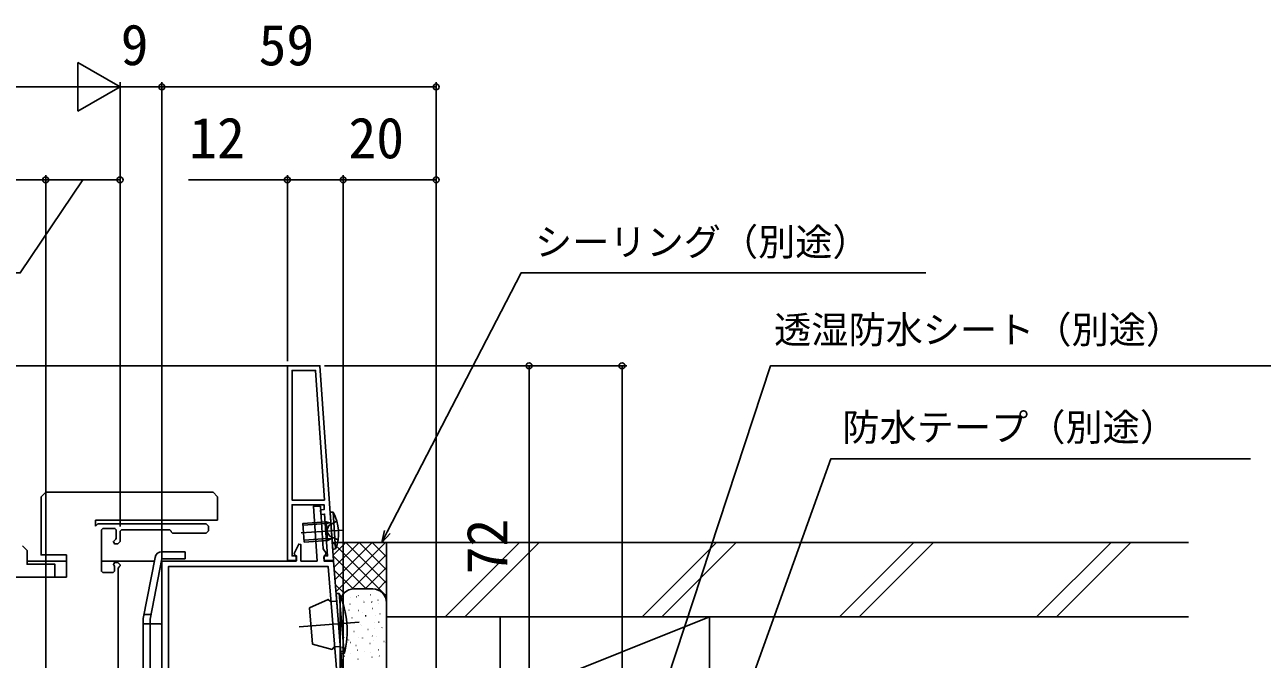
# Model space of a CAD drawing. Units: millimetres, scale not verified. Extents: x -525 to 525, y -783 to 779.
# Drawn here: x 124.6 to 390.9, y 232 to 368.5 of the extents above; entities that cross this region are included whole.
import ezdxf
from ezdxf.enums import TextEntityAlignment as Align

# ---------------------------------------------------------------- set-up
doc = ezdxf.new("R2010")
doc.units = ezdxf.units.MM
doc.header["$LTSCALE"] = 4
for name, color, linetype in [('0-2_YKK_11', 7, 'Continuous'), ('0-3_YKK_11E', 7, 'Continuous'), ('0-4_YKK_12', 2, 'Continuous'), ('0-5_YKK_13', 4, 'Continuous'), ('0-7_YKK_D', 6, 'Continuous'), ('0-9_YSS_K', 3, 'Continuous')]:
    doc.layers.add(name, color=color, linetype=linetype)
doc.styles.add('ＭＳ ゴシック', font='')
doc.styles.get('ＭＳ ゴシック').set_extended_font_data('MS Gothic')

msp = doc.modelspace()

# ---------------------------------------------------------------- linework, layer by layer
at = {"layer": '0-2_YKK_11'}
for points in [[(191.04, 253.2), (188.118, 295.1), (181.118, 295.1), (181.118, 253.2), (183.118, 253.2), (183.118, 254.2), (182.118, 254.2), (182.118, 265.2), (189, 265.2), (189.07, 264.198), (188.272, 264.142), (188.342, 263.144), (189.14, 263.2), (189.767, 254.2), (189.018, 254.2), (189.018, 253.2)], [(189.131, 266.2), (187.186, 294.1), (182.118, 294.1), (182.118, 266.2)], [(155.518, 195.8), (155.518, 251.9), (189.911, 251.9), (191.898, 227.3), (177.918, 227.3), (177.918, 195.8), (170.918, 195.8), (170.618, 196.1), (162.618, 196.1), (162.318, 195.8)]]:
    msp.add_lwpolyline(points, close=True, dxfattribs=at)
msp.add_lwpolyline([(154.118, 196.6), (154.118, 253.1), (183.018, 253.1), (183.018, 254.008), (182.768, 254.304), (182.55, 254.734), (183.556, 256.747), (184.018, 256.637), (184.018, 253.1), (187.515, 253.1), (186.715, 264.9), (188.218, 264.9), (188.842, 255.698), (189.467, 254.767), (189.238, 254.301), (188.959, 253.981), (189.018, 253.1), (191.018, 253.1), (193.118, 227.1), (200.863, 227.1), (212.292, 225.085)], dxfattribs=at)
at = {"layer": '0-3_YKK_11E'}
for p, q in [((139.818, 260.6), (140.318, 261.1)), ((140.318, 261.1), (163.618, 261.1)), ((144.718, 205.9), (144.718, 251.534))]:
    msp.add_line(p, q, dxfattribs=at)
msp.add_lwpolyline([(163.618, 261.1), (164.118, 260.6), (164.118, 259.6), (163.618, 259.1), (156.418, 259.1), (156.118, 259.4), (156.118, 259.5), (155.818, 259.8), (145.418, 259.8), (145.118, 259.5), (145.118, 257.3), (144.618, 256.8), (143.918, 256.8), (143.706, 257.312), (144.23, 257.836), (144.318, 258.049), (144.318, 259.8), (144.018, 260.1), (141.418, 260.1), (141.118, 259.8), (141.118, 250.9), (141.418, 250.6), (143.618, 250.6), (143.918, 250.9), (143.918, 251.951), (143.83, 252.164), (143.706, 252.288), (143.918, 252.8), (144.618, 252.8), (145.118, 252.3), (145.118, 252.1), (144.918, 251.817), (144.718, 251.534), (144.718, 249.6)], dxfattribs=at)
at = {"layer": '0-4_YKK_12'}
for p, q in [((181.618, 295.1), (1.559, 295.1)), ((133.618, 253.1), (125.116, 253.1)), ((152.495, 253.1), (141.118, 253.1)), ((154.618, 253.1), (154.022, 253.1))]:
    msp.add_line(p, q, dxfattribs=at)
at = {"layer": '0-5_YKK_13'}
for p, q in [((128.118, 266.9), (129.118, 267.9)), ((128.118, 266.9), (128.118, 259.1)), ((165.118, 267.9), (129.118, 267.9)), ((165.118, 267.9), (166.118, 266.9)), ((166.118, 263.4), (166.118, 266.9)), ((190.872, 255.61), (190.315, 263.59)), ((190.315, 263.59), (190.96, 263.579)), ((139.818, 261.9), (139.818, 260.6)), ((166.118, 261.9), (139.818, 261.9)), ((166.118, 263.4), (166.118, 261.9)), ((189.483, 261.148), (184.495, 260.8)), ((189.457, 261.526), (190.207, 261.319)), ((189.457, 261.526), (189.735, 257.535)), ((189.483, 261.148), (190.3, 261.316)), ((191.739, 261.685), (190.072, 260.711)), ((190.96, 263.579), (191.509, 255.71)), ((193.013, 259.769), (184.096, 259.147)), ((190.072, 260.711), (189.545, 259.527)), ((190.231, 258.427), (189.545, 259.527)), ((192.017, 257.694), (190.231, 258.427)), ((189.709, 257.913), (184.721, 257.566)), ((184.747, 257.187), (189.735, 257.535)), ((189.709, 257.913), (190.541, 257.86)), ((189.735, 257.535), (190.449, 257.844)), ((190.872, 255.61), (191.509, 255.71)), ((133.618, 254.4), (133.618, 249.6)), ((152.645, 253.883), (150.118, 240.743)), ((154.118, 255.1), (159.118, 255.1)), ((154.118, 253.6), (159.118, 253.6)), ((159.118, 255.1), (159.118, 253.6)), ((1.559, 249.6), (133.618, 249.6)), ((192.297, 246.136), (191.585, 246.079)), ((192.632, 233.121), (191.585, 246.079)), ((192.297, 246.136), (193.344, 233.179)), ((185.913, 243.02), (186.542, 235.23)), ((150.118, 240.743), (150.118, 200.6)), ((150.283, 241.6), (151.811, 241.6)), ((196.58, 239.961), (183.69, 238.92)), ((153.618, 239.6), (150.118, 239.6)), ((154.118, 239.1), (154.118, 202.1)), ((192.632, 233.121), (192.503, 234.716)), ((192.632, 233.121), (193.344, 233.179))]:
    msp.add_line(p, q, dxfattribs=at)
for points in [[(184.747, 257.187), (184.469, 261.178), (189.457, 261.526)], [(133.618, 254.4), (128.118, 254.4), (128.118, 259.1)], [(131.116, 249.6), (131.116, 252.398), (125.116, 252.398), (125.116, 255.398), (124.116, 256.398)], [(154.118, 253.6), (151.618, 240.6), (151.618, 200.6)], [(191.714, 244.484), (190.418, 244.379), (189.88, 244.838), (185.913, 243.02)], [(192.503, 234.716), (191.207, 234.611), (190.749, 234.073), (186.542, 235.23)]]:
    msp.add_lwpolyline(points, dxfattribs=at)
for centre, radius, start, end in [((190.26, 261.511), 0.2, 254.56687, 3.98872), ((182.613, 259.044), 9.5, 339.461, 28.51645), ((190.528, 257.661), 0.2, 3.98872, 113.41058), ((154.118, 253.6), 1.5, 90, 169.11447), ((173.968, 238.135), 20, 345.65214, 23.58329), ((153.618, 239.1), 0.5, 0, 90)]:
    msp.add_arc(centre, radius, start, end, dxfattribs=at)
at = {"layer": '0-7_YKK_D'}
for p, q in [((145.118, 355.1), (136.025, 360.35)), ((136.025, 360.35), (136.025, 349.85)), ((-130.5, 355.1), (134.618, 355.1)), ((145.118, 355.1), (126.932, 355.1)), ((145.118, 355.1), (136.025, 349.85)), ((145.118, 260.5), (145.118, 356.1)), ((145.118, 260.5), (145.118, 356.1)), ((145.118, 355.1), (154.118, 355.1)), ((154.118, 253.6), (154.118, 356.1)), ((154.118, 253.6), (154.118, 356.1)), ((154.118, 355.1), (213.118, 355.1)), ((213.118, 225.1), (213.118, 356.1)), ((129.118, 167.3), (129.118, 336.1)), ((129.118, 167.3), (129.118, 336.1)), ((145.118, 260.5), (145.118, 336.1)), ((181.118, 296.1), (181.118, 336.1)), ((193.118, 228.1), (193.118, 336.1)), ((193.118, 228.1), (193.118, 336.1)), ((213.118, 225.1), (213.118, 336.1)), ((-47.096, 335.1), (129.118, 335.1)), ((129.118, 335.1), (145.118, 335.1)), ((193.118, 335.1), (213.118, 335.1)), ((189.118, 295.1), (234.118, 295.1)), ((189.118, 295.1), (254.118, 295.1)), ((233.118, 295.1), (233.118, 223.1)), ((253.118, 141.1), (253.118, 295.1))]:
    msp.add_line(p, q, dxfattribs=at)
for points in [[(137.118, 335.1), (123.636, 315.1), (104.977, 315.1)], [(193.118, 335.1), (181.118, 335.1), (159.841, 335.1)], [(201.454, 257.1), (202.623, 259.366), (231.387, 315.1), (318.483, 315.1)], [(262.068, 225.1), (262.864, 227.522), (285.068, 295.1), (394.692, 295.1)], [(279.718, 224.1), (280.581, 226.499), (298.064, 275.1), (388.341, 275.1)], [(203.23, 259.053), (201.454, 257.1), (202.016, 259.679)]]:
    msp.add_lwpolyline(points, dxfattribs=at)
for centre in [(154.118, 355.1), (154.118, 355.1), (213.118, 355.1), (129.118, 335.1), (129.118, 335.1), (145.118, 335.1), (181.118, 335.1), (193.118, 335.1), (193.118, 335.1), (213.118, 335.1), (233.118, 295.1), (253.118, 295.1)]:
    msp.add_circle(centre, 0.637, dxfattribs=at)
at = {"layer": '0-9_YSS_K'}
for p, q in [((190.749, 256.956), (190.893, 257.1)), ((202.47, 245.522), (190.893, 257.1)), ((190.991, 254.369), (193.722, 257.1)), ((191.202, 251.752), (196.55, 257.1)), ((191.344, 249.066), (199.378, 257.1)), ((191.555, 246.449), (202.207, 257.1)), ((202.47, 248.351), (193.722, 257.1)), ((202.47, 251.179), (196.55, 257.1)), ((202.471, 254.008), (199.378, 257.1)), ((202.471, 256.836), (202.207, 257.1)), ((374.996, 257.1), (202.47, 257.1)), ((202.47, 244.1), (202.471, 257.1)), ((215.037, 241.1), (231.037, 257.1)), ((235.28, 257.1), (219.28, 241.1)), ((257.463, 241.1), (273.463, 257.1)), ((261.706, 241.1), (277.706, 257.1)), ((299.893, 241.1), (315.893, 257.1)), ((304.136, 241.1), (320.136, 257.1)), ((342.323, 241.1), (358.323, 257.1)), ((346.566, 241.1), (362.566, 257.1)), ((198.065, 247.1), (191.008, 254.157)), ((194.998, 247.063), (202.471, 254.535)), ((195.245, 247.092), (191.256, 251.08)), ((197.864, 247.1), (202.47, 251.707)), ((193.318, 246.19), (191.423, 248.084)), ((200.507, 246.915), (202.47, 248.878)), ((192.981, 244.984), (193.03, 244.991)), ((193.318, 246.19), (193.3, 246.207)), ((194.163, 246.784), (194.213, 246.791)), ((194.641, 245.189), (194.65, 245.188)), ((195.47, 247.1), (199.47, 247.1)), ((195.99, 245.413), (196.04, 245.42)), ((196.335, 245.669), (196.425, 245.626)), ((199, 245.842), (199.049, 245.849)), ((201.009, 246.638), (201.019, 246.637)), ((202.051, 245.63), (202.47, 246.05)), ((192.47, 230.137), (192.47, 244.1)), ((194.37, 242.512), (194.379, 242.51)), ((194.585, 243.824), (194.635, 243.831)), ((196.412, 242.453), (196.462, 242.46)), ((197.493, 244.615), (197.503, 244.613)), ((197.595, 244.253), (197.644, 244.26)), ((199.248, 244.286), (199.339, 244.243)), ((199.422, 242.882), (199.471, 242.889)), ((200.605, 244.682), (200.654, 244.689)), ((200.738, 243.961), (200.748, 243.959)), ((202.431, 243.311), (202.47, 243.317)), ((202.47, 244.1), (202.47, 230.137)), ((193.195, 239.926), (193.286, 239.883)), ((193.402, 242.024), (193.452, 242.031)), ((193.756, 239.904), (193.765, 239.902)), ((195.007, 240.864), (195.057, 240.871)), ((197.271, 241.928), (197.281, 241.926)), ((197.846, 241.335), (197.936, 241.292)), ((198.017, 241.293), (198.066, 241.3)), ((199.844, 239.922), (199.893, 239.929)), ((200.124, 241.353), (200.134, 241.351)), ((200.759, 239.953), (200.85, 239.91)), ((201.026, 241.722), (201.076, 241.729)), ((226.918, 223.1), (271.918, 241.1)), ((226.918, 241.1), (226.918, 223.1)), ((226.918, 241.1), (271.918, 241.1)), ((193.534, 237.217), (193.543, 237.215)), ((193.824, 239.064), (193.874, 239.071)), ((195.429, 237.904), (195.479, 237.911)), ((196.834, 239.493), (196.883, 239.5)), ((197, 239.251), (197.01, 239.249)), ((198.439, 238.333), (198.488, 238.34)), ((199.357, 237.002), (199.447, 236.959)), ((199.902, 238.666), (199.912, 238.664)), ((200.265, 236.962), (200.315, 236.969)), ((201.448, 238.762), (201.498, 238.769)), ((192.841, 234.515), (192.891, 234.522)), ((193.263, 234.54), (193.272, 234.538)), ((193.342, 236.607), (193.292, 236.614)), ((194.246, 236.104), (194.296, 236.111)), ((194.706, 235.593), (194.797, 235.55)), ((195.851, 234.944), (195.901, 234.951)), ((196.386, 236.643), (196.396, 236.641)), ((197.256, 236.533), (197.305, 236.54)), ((198.861, 235.373), (198.91, 235.38)), ((199.631, 235.989), (199.641, 235.987)), ((201.87, 235.802), (201.92, 235.809)), ((202.27, 235.619), (202.361, 235.576)), ((192.92, 233.647), (192.87, 233.654)), ((193.304, 232.642), (193.394, 232.599)), ((194.668, 233.144), (194.718, 233.151)), ((196.164, 233.955), (196.174, 233.953)), ((196.273, 231.984), (196.322, 231.991)), ((197.678, 233.573), (197.727, 233.58)), ((199.017, 233.381), (199.027, 233.379)), ((199.283, 232.413), (199.332, 232.42)), ((200.687, 234.002), (200.737, 234.009)), ((200.868, 232.669), (200.958, 232.626))]:
    msp.add_line(p, q, dxfattribs=at)
for points in [[(202.47, 245.1), (202.471, 257.1), (190.77, 257.1)], [(375, 241.1), (202.47, 241.1), (202.47, 257.1)], [(271.918, 241.1), (271.918, 223.1), (226.918, 223.1)]]:
    msp.add_lwpolyline(points, dxfattribs=at)
for centre, start, end in [((195.47, 244.1), 89.99896, 179.99896), ((199.47, 244.1), 359.99896, 89.99896)]:
    msp.add_arc(centre, 3, start, end, dxfattribs=at)

# ---------------------------------------------------------------- texts
at = {"layer": '0-7_YKK_D', "style": 'ＭＳ ゴシック'}
for s, height, p in [('9', 8.798, (145.255, 357.148)), ('59', 8.798, (174.925, 357.1)), ('12', 8.798, (160, 337.1)), ('20', 8.798, (194.255, 337.1)), ('シーリング（別途）', 5.865, (234.392, 317.055)), ('透湿防水シート（別途）', 5.865, (285.836, 298.181)), ('防水テープ（別途）', 5.865, (300.523, 277.191))]:
    msp.add_text(s, height=height, dxfattribs=at).set_placement(p, align=Align.BOTTOM_LEFT)
msp.add_text('72', height=8.798, rotation=90, dxfattribs=at).set_placement((231.118, 250.236), align=Align.BOTTOM_LEFT)

doc.saveas('drawing.dxf')
